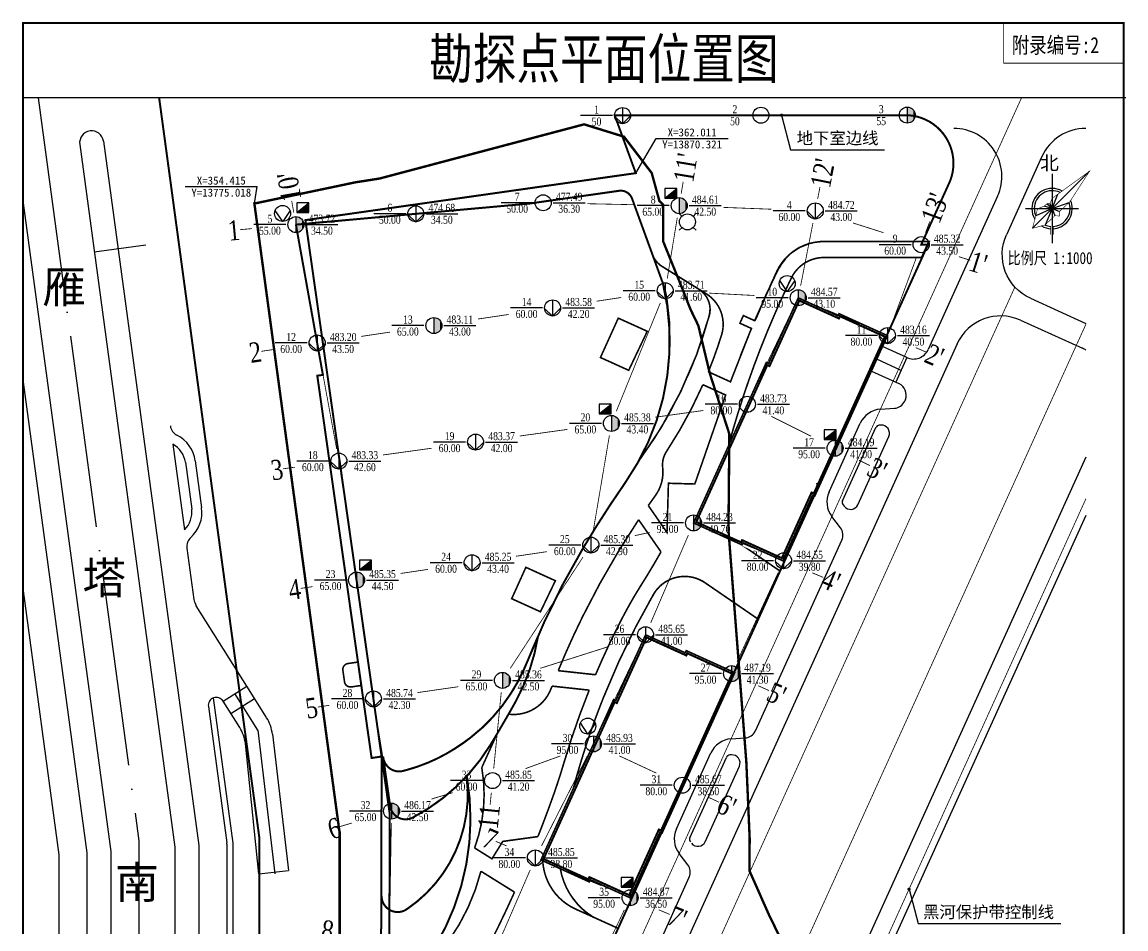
# Model space of a CAD drawing. Extents: x 13717 to 13993, y 1 to 400.
# Drawn here: x 13717 to 13992.8, y 173.3 to 399.7 of the extents above; entities that cross this region are included whole.
import ezdxf
from ezdxf.enums import TextEntityAlignment as Align

# ---------------------------------------------------------------- set-up
doc = ezdxf.new("R2010")
doc.units = 0
doc.header["$LTSCALE"] = 2000
for name, pattern in [('ACAD_ISO04W100', [30, 24, -3, 0, -3]), ('BOUNDRY', [13.4, 10, -1, 0.2, -1, 0.2, -1]), ('DASHED', [0.75, 0.5, -0.25]), ('MP00200-1$0$$0$$0$PHANTOM', [2.5, 1.25, -0.25, 0.25, -0.25, 0.25, -0.25]), ('PMX', [13, 10, -1, 0, -1, 0, -1]), ('XX', [12, 10, -2])]:
    doc.linetypes.add(name, pattern=pattern)
doc.layers.get('0').update_dxf_attribs({"linetype": 'CONTINUOUS'})
for name, color, linetype in [('A-Anno-Note', 241, 'CONTINUOUS'), ('AP06200$0$2100GN_External Walls General', 40, 'CONTINUOUS'), ('AP06200$0$2100GN_External Walls General-RefEdit0', 40, 'CONTINUOUS'), ('AP06200$0$2330GN_Floor Slabs - Openings', 1, 'CONTINUOUS'), ('BLDG-BASE', 161, 'DASHED'), ('BLDG-FLOOR', 8, 'CONTINUOUS'), ('KTD', 7, 'CONTINUOUS'), ('LINE-GREEN', 3, 'CONTINUOUS'), ('LINE-RED', 1, 'BOUNDRY'), ('MP00200-1$0$$0$$0$REDLINE-红线', 1, 'MP00200-1$0$$0$$0$PHANTOM'), ('MP00200-1$0$9512GN_Road Edge Line', 9, 'CONTINUOUS'), ('SITE-ROAD-CENT', 4, 'CONTINUOUS'), ('勘探点', 7, 'CONTINUOUS'), ('未完成钻孔', 1, 'CONTINUOUS')]:
    doc.layers.add(name, color=color, linetype=linetype)
doc.styles.add('DZNUM', font='TIMES.TTF')
doc.styles.add('DZST', font='SimSun.ttf')
doc.styles.add('STYLE2', font='SIMHEI.TTF')

# ---------------------------------------------------------------- blocks, each defined once
blk = doc.blocks.new('12')
at = {"color": 0}
for p, q in [((14142.68, 319.92), (14152.06, 329.26)), ((14142.68, 319.92), (14152.06, 329.26)), ((14142.68, 328.59), (14142.68, 311.25)), ((14142.68, 328.59), (14142.68, 311.25)), ((14142.68, 319.92), (14144.17, 323.53)), ((14142.68, 319.92), (14144.17, 323.53)), ((14142.68, 319.92), (14140.75, 320.53)), ((14142.68, 319.92), (14140.75, 320.53)), ((14142.68, 319.92), (14141.36, 321.09)), ((14142.68, 319.92), (14141.36, 321.09)), ((14142.68, 319.92), (14142.18, 321.13)), ((14142.68, 319.92), (14142.18, 321.13)), ((14142.68, 319.92), (14146.94, 321.4)), ((14142.68, 319.92), (14146.94, 321.4)), ((14136.09, 319.92), (14149.27, 319.92)), ((14136.09, 319.92), (14149.27, 319.92)), ((14137.8, 315), (14142.68, 319.92)), ((14137.8, 315), (14142.68, 319.92)), ((14142.68, 319.92), (14138.6, 318.13)), ((14142.68, 319.92), (14138.6, 318.13)), ((14142.68, 319.92), (14140.93, 315.8)), ((14142.68, 319.92), (14140.93, 315.8)), ((14142.68, 319.92), (14143.38, 318.12)), ((14142.68, 319.92), (14144.53, 319.18)), ((14142.68, 319.92), (14143.38, 318.12)), ((14142.68, 319.92), (14144.53, 319.18))]:
    blk.add_line(p, q, dxfattribs=at)
at = {"color": 0, "const_width": 0.146}
for points in [[(14137.8, 315), (14140.93, 315.8), (14143.38, 318.12), (14144.53, 318.07), (14144.53, 319.19), (14147.06, 321.51), (14152.06, 329.26), (14144.17, 323.53), (14142.69, 322.46), (14142.18, 321.13), (14141.46, 321.13), (14140.81, 320.56), (14139.05, 319.86), (14138.63, 318.23), (14137.8, 315)], [(14137.8, 315), (14140.93, 315.8), (14143.38, 318.12), (14144.53, 318.07), (14144.53, 319.19), (14147.06, 321.51), (14152.06, 329.26), (14144.17, 323.53), (14142.69, 322.46), (14142.18, 321.13), (14141.46, 321.13), (14140.81, 320.56), (14139.05, 319.86), (14138.63, 318.23), (14137.8, 315)], [(14142.36, 315.44), (14142.36, 313.38)], [(14142.36, 315.44), (14142.36, 313.38)], [(14142.98, 315.44), (14142.98, 313.38)], [(14142.98, 315.44), (14142.98, 313.38)]]:
    blk.add_lwpolyline(points, dxfattribs=at)
at = {"color": 0}
for centre, radius, start, end in [((14142.7, 319.91), 5.05, 60.1178, 180), ((14142.7, 319.91), 5.05, 60.1178, 180), ((14142.72, 319.91), 4.48, 63.5844, 180), ((14142.72, 319.91), 4.48, 63.5844, 180), ((14142.72, 319.91), 4.48, 0, 19.45), ((14142.72, 319.91), 4.48, 0, 19.45), ((14142.7, 319.91), 5.05, 0, 23.5425), ((14142.7, 319.91), 5.05, 0, 23.5425), ((14142.7, 319.91), 5.05, 180, 211.3937), ((14142.7, 319.91), 5.05, 180, 211.3937), ((14142.72, 319.91), 4.48, 180, 203.4258), ((14142.72, 319.91), 4.48, 180, 203.4258), ((14142.7, 319.91), 5.05, 273.1915, 0), ((14142.7, 319.91), 5.05, 273.1915, 0), ((14142.72, 319.91), 4.48, 273.3555, 0), ((14142.72, 319.91), 4.48, 273.3555, 0), ((14142.7, 319.91), 5.05, 238.8576, 266.2157), ((14142.7, 319.91), 5.05, 238.8576, 266.2157), ((14142.72, 319.91), 4.48, 246.4503, 265.4922), ((14142.72, 319.91), 4.48, 246.4503, 265.4922)]:
    blk.add_arc(centre, radius, start, end, dxfattribs=at)
at = {"color": 0, "style": 'STYLE2'}
blk.add_text('    北', height=3.433, dxfattribs=at).set_placement((14130.36, 329.57))
blk = doc.blocks.new('tl_bgk')
for p, q in [((-0.02, 2), (-0.02, -2.05)), ((-0.02, -2.05), (-1.99, -0.17)), ((-0.02, -2.05), (2, -0.09))]:
    blk.add_line(p, q)
blk.add_circle((0, 0), 2)
blk = doc.blocks.new('tl_ztk')
blk.add_line((0, 1.96), (0, -2))
blk.add_circle((0, 0), 2)
for points in [[(0.44, 1.9), (0.44, -1.89), (0, 1.96), (0, -1.89)], [(0.86, 1.74), (0.86, -1.77), (0.44, 1.9), (0.44, -1.89)], [(1.56, 1.23), (1.56, -1.27), (0.86, 1.74), (0.86, -1.77)], [(1.9, 0.46), (1.9, -0.48), (1.56, 1.23), (1.56, -1.27)]]:
    blk.add_solid(points)
blk = doc.blocks.new('tl_tjk')
for p, q in [((-1.43, -1.16), (1.57, 1.22)), ((1.57, 1.22), (-1.43, 1.22)), ((-1.43, 1.22), (-1.43, -1.18)), ((1.57, -1.18), (1.57, 1.22)), ((-1.43, -1.18), (1.57, -1.18))]:
    blk.add_line(p, q)
for points in [[(1.57, -0.66), (1.21, -1.19), (1.57, 1.22), (-1.42, -1.19)], [(1.57, -1.02), (1.57, -1.19), (1.57, -0.66), (1.21, -1.19)]]:
    blk.add_solid(points)
blk = doc.blocks.new('tl_zbk')
blk.add_circle((0, 0), 2)
blk = doc.blocks.new('tl_bsk')
for p, q in [((0.03, -2.02), (-1.83, 0.77)), ((1.89, 0.77), (0.03, -2.02))]:
    blk.add_line(p, q)
blk.add_circle((0, 0), 2)
blk = doc.blocks.new('tl_syk')
for p, q in [((-1.35, 1.37), (-2.05, 2.08)), ((1.41, 1.37), (1.37, 1.41)), ((1.42, 1.37), (2.12, 2.07)), ((-1.37, -1.41), (-2.07, -2.11)), ((1.42, -1.4), (2.13, -2.1))]:
    blk.add_line(p, q)
blk.add_circle((0, 0), 2)

msp = doc.modelspace()

# ---------------------------------------------------------------- linework, layer by layer
for p, q in [((13906.73, 376.48), (13908.97, 367.87)), ((13908.97, 367.87), (13932.48, 367.87)), ((13938.6, 183.2), (13940.84, 174.59)), ((13940.84, 174.59), (13976.49, 174.59))]:
    msp.add_line(p, q)
at = {"color": 1, "linetype": 'XX'}
for p, q in [((13870.32, 362.01), (13875.4, 370.69)), ((13875.4, 370.69), (13893.4, 370.69)), ((13757.75, 358.65), (13775.75, 358.65)), ((13775.02, 354.42), (13775.75, 358.65))]:
    msp.add_line(p, q, dxfattribs=at)
at = {"const_width": 0.4}
for points in [[(13906.68, 376.67, 1), (13906.78, 376.28, 1)], [(13938.55, 183.39, 1), (13938.65, 183, 1)]]:
    msp.add_lwpolyline(points, format="xyb", close=True, dxfattribs=at)
at = {"layer": 'A-Anno-Note', "color": 6, "const_width": 0.5}
for points in [[(13921.34, 326.26), (13932.55, 321.18), (13914.79, 282.02), (13914.24, 282.26), (13906.81, 265.87), (13896.89, 270.37), (13896.63, 269.83), (13885.43, 274.9), (13903.19, 314.07), (13903.74, 313.82), (13911.17, 330.21), (13921.1, 325.71)], [(13883.19, 242.1), (13894.39, 237.02), (13876.64, 197.86), (13876.09, 198.11), (13868.66, 181.72), (13858.74, 186.21), (13858.48, 185.67), (13847.28, 190.75), (13865.04, 229.91), (13865.58, 229.66), (13873.02, 246.06), (13882.94, 241.56)]]:
    msp.add_lwpolyline(points, close=True, dxfattribs=at)
at = {"layer": 'A-Anno-Note', "const_width": 0.05}
msp.add_lwpolyline([(13851.34, 188.36, 0.189138), (13859.68, 176.24), (13865.89, 173.42), (13876.7, 197.28), (13876.34, 197.45), (13868.91, 181.05), (13858.97, 185.56), (13858.72, 185.01)], format="xyb", close=True, dxfattribs=at)
at = {"layer": 'A-Anno-Note'}
for p in [(13902.2, 312.13), (13924.29, 302.96), (13893.49, 293.39), (13915.55, 284.42)]:
    msp.add_point(p, dxfattribs=at)
at = {"layer": 'AP06200$0$2100GN_External Walls General'}
for p, q in [((13843.62, 354.4), (13785.4, 349.15)), ((13941.72, 340.94), (13942.68, 343.04)), ((13802.17, 231.01), (13799.53, 249.62)), ((13804.31, 215.96), (13802.17, 231.01))]:
    msp.add_line(p, q, dxfattribs=at)
at = {"layer": 'AP06200$0$2100GN_External Walls General', "flags": 128}
msp.add_lwpolyline([(13888.69, 326.41, 0.330363), (13886.04, 333.05), (13876.95, 338.67, -0.167996), (13874.47, 341.71, 13.270795)], format="xyb", dxfattribs=at)
at = {"layer": 'AP06200$0$2100GN_External Walls General'}
for centre, radius, start, end in [((13815.2, 320.74), 63.67, 325.4812, 9.0634), ((13781.78, 355.81), 110.87, 323.3808, 344.6235), ((13882.52, 252.3), 9, 55.6118, 138.0664), ((13796.51, 254.19), 50, 331.0898, 350.9187), ((13604.29, 360.34), 269.58, 328.4237, 331.0898), ((13791.23, 245.47), 50.16, 297.8391, 328.4004), ((13868.79, 191.26), 17.58, 189.701, 238.7582)]:
    msp.add_arc(centre, radius, start, end, dxfattribs=at)
at = {"layer": 'AP06200$0$2100GN_External Walls General', "extrusion": (0, 0, -1)}
msp.add_arc((-13800.81, 256.96), 45.67, 201.1688, 240.9081, dxfattribs=at)
at = {"layer": 'AP06200$0$2100GN_External Walls General-RefEdit0'}
for start, end in [(150.0473, 158.1062), (159.7982, 162.1919)]:
    msp.add_arc((14048.57, 156.62), 200.64, start, end, dxfattribs=at)
at = {"layer": 'AP06200$0$2330GN_Floor Slabs - Openings'}
for points in [[(13941.83, 340.94), (13943.65, 344.94), (13917.31, 344.94, 0.287376), (13905.61, 337.61, 0.010349), (13900.02, 325.17, 0.010349)], [(13941.74, 340.98), (13943.49, 344.84), (13917.31, 344.84, 0.287367), (13905.7, 337.57, 0.010349), (13900.11, 325.13, 0.010349)], [(13896.33, 324.53), (13899.21, 323.23, 0.010864), (13893.98, 309.9), (13888.46, 312.4)]]:
    msp.add_lwpolyline(points, format="xyb", dxfattribs=at)
msp.add_arc((13781.24, 200.51), 52, 350.409, 350.4542, dxfattribs=at)
at = {"layer": 'BLDG-BASE', "ltscale": 0.003, "const_width": 0.5}
msp.add_lwpolyline([(13787.77, 350.28), (13808.84, 202.02), (13808.52, 91.25), (13828.66, 91.25), (13943.32, 344.14), (13941.64, 344.14), (13948.81, 359.94, 0.519627), (13938.15, 376.48), (13897.43, 376.48), (13865.05, 376.48), (13870.32, 362.01)], format="xyb", close=True, dxfattribs=at)
at = {"layer": 'BLDG-FLOOR', "color": 6, "const_width": 0.5}
for points in [[(13785.4, 349.15), (13843.62, 354.4), (13866.15, 357.6, -0.354426), (13869.39, 355.66), (13877.11, 334.47, -0.21393), (13867.7, 284.73, 0.018447), (13856.98, 268.07, 0.038649), (13843.4, 240.47, -0.046416), (13839.1, 232.07, -0.087485), (13829.05, 221.07, -0.03442), (13823.02, 217.05, -0.047131), (13816.07, 213.91, -0.016915), (13812.18, 212.73, -0.147334), (13809.96, 212.79, -0.303687), (13807.19, 216.38), (13804.31, 215.96), (13790.74, 311.43), (13792.14, 311.63), (13785.4, 349.15)], [(13813.06, 178.17, 0.28507), (13828.03, 211.37)], [(13806.82, 181.5, 0.376944), (13810.3, 177.52)], [(13810.3, 177.52, 0.182906), (13813.06, 178.17)]]:
    msp.add_lwpolyline(points, format="xyb", dxfattribs=at)
at = {"layer": 'BLDG-FLOOR', "const_width": 0.4}
for points in [[(13941.83, 340.94), (13943.65, 344.94), (13917.31, 344.94, 0.287376), (13905.61, 337.61), (13900.02, 325.17), (13897.2, 326.44), (13896.34, 324.53), (13899.21, 323.23), (13893.98, 309.9), (13888.46, 312.4, 0.021178), (13891.75, 321.58, 0.342248), (13887.89, 331.91), (13886.31, 332.89)], [(13887.09, 309.18), (13892.78, 306.6), (13885.07, 284.38), (13878.48, 284.57), (13878.12, 272.27), (13873.45, 279, -0.003581), (13875.22, 281.49, 0.18727), (13877.04, 288.5, -0.176385), (13877.99, 292.49, 0.041331), (13887.09, 309.18, -0.041331)], [(13850.94, 237.77, -0.017269), (13857.01, 251.21, -0.032814), (13871.03, 275.46), (13876.62, 267.43, -0.012978), (13871.59, 259.02, 0.020475), (13867.33, 251.64, 0.004131), (13865.78, 248.64, 0.016016), (13860.27, 236.75), (13850.94, 237.77)], [(13813.66, 159.85, 0.163499), (13831.63, 187.68), (13840.02, 182.46, -0.011204), (13833.89, 169.64, -0.032759), (13828.16, 159.95, 0.022935), (13824.69, 154.33), (13821.67, 155.7), (13819.99, 151.97), (13822.8, 150.7)]]:
    msp.add_lwpolyline(points, format="xyb", dxfattribs=at)
at = {"layer": 'BLDG-FLOOR', "color": 6}
for points, const_width in [([(13888.69, 326.41, 0.330363), (13886.04, 333.05), (13876.95, 338.67, -0.151883), (13874.61, 341.36), (13874.6, 341.36), (13877.11, 334.47, -0.04787), (13878.07, 330.77, -0.067686), (13878.46, 313.62, -0.101561), (13870.94, 289.9, 0.092312)], 0.4), ([(13833.96, 219.18, 0.00302), (13835.65, 221.97), (13838.53, 226.9, 0.003313), (13840.28, 230.02, 0.086736), (13845.88, 246.3, 0.007148), (13843.4, 240.47, -0.051771), (13839.1, 232.07, -0.087485), (13829.05, 221.07, -0.039771), (13823.02, 217.05, -0.047131), (13816.07, 213.91, -0.022259), (13812.18, 212.73, -0.147334), (13809.96, 212.79, -0.2869), (13807.23, 216.04), (13808.94, 203.99, 0.228275), (13810.82, 201.18, 0.256797), (13814.58, 201.07, 0.134598)], 0.5)]:
    msp.add_lwpolyline(points, format="xyb", close=True, dxfattribs=dict(at, const_width=const_width))
at = {"layer": 'BLDG-FLOOR', "const_width": 0.4}
for points in [[(13941.43, 340.04), (13941.83, 340.94), (13917.31, 340.94, 0.136238), (13912.67, 339.65, 0.144935), (13909.22, 335.88, 0.009918), (13905.26, 327.32), (13903.33, 322.8, 0.015185), (13898.22, 309.31, 0.012075), (13894.74, 298.37, 0.004966), (13893.47, 293.83), (13902.94, 314.73), (13903.49, 314.48), (13910.92, 330.87), (13920.85, 326.37), (13921.1, 326.92), (13933.03, 321.51)], [(13900.89, 250.64), (13887.61, 259.73, 0.376148), (13875.83, 258.32, 0.052324), (13874.73, 256.8, 0.035178), (13862.4, 231.44, 0.007383), (13860.27, 225.91, 0.010445), (13857.54, 217.98, 0.012514), (13854.71, 208.35), (13864.79, 230.57), (13865.33, 230.33), (13872.77, 246.72), (13882.69, 242.22), (13882.94, 242.77), (13894.87, 237.36)], [(13800.91, 239.91), (13798.41, 239.55, 0.414214), (13797.13, 237.86), (13797.54, 234.99, 0.414214), (13799.24, 233.71), (13801.74, 234.07)], [(13838.53, 226.9, 0.345828), (13849.14, 233.24, -0.00085), (13849.4, 233.91), (13858.68, 232.9, 0.023956), (13852.25, 214.38, -0.013591), (13849.8, 206.83, -0.008842), (13845.87, 196.33), (13837.09, 195.13), (13834.39, 190.79), (13830.05, 193.49, 0.132697), (13831.84, 213.57), (13835.65, 221.97)], [(13851.47, 188.3, 0.217383), (13859.68, 176.24), (13865.89, 173.42), (13876.7, 197.28), (13876.34, 197.45), (13868.91, 181.05), (13858.98, 185.55), (13858.72, 185.01)], [(13851.47, 188.3), (13847.07, 190.3, 0.281074), (13855.27, 178.23), (13859.68, 176.24, -0.217383)]]:
    msp.add_lwpolyline(points, format="xyb", close=True, dxfattribs=at)
for points in [[(13921.1, 326.92), (13933.21, 321.43), (13915.04, 281.35), (13914.49, 281.6), (13907.06, 265.21), (13897.13, 269.71), (13896.87, 269.17), (13884.77, 274.65), (13902.94, 314.73), (13903.49, 314.48), (13910.92, 330.87), (13920.85, 326.37)], [(13873.19, 322.52), (13865.95, 325.8), (13861.49, 315.97), (13868.55, 312.77)], [(13896.76, 269.22), (13906.34, 262.66), (13914.86, 281.44), (13914.49, 281.6), (13907.06, 265.21), (13897.13, 269.71), (13896.87, 269.17)], [(13850.23, 260.23), (13842.86, 263.57), (13839.31, 255.74), (13846.5, 252.48)], [(13882.94, 242.77), (13895.05, 237.27), (13876.89, 197.2), (13876.34, 197.45), (13868.91, 181.05), (13858.98, 185.55), (13858.72, 185.01), (13846.62, 190.5), (13864.79, 230.57), (13865.33, 230.33), (13872.77, 246.72), (13882.69, 242.22)]]:
    msp.add_lwpolyline(points, close=True, dxfattribs=at)
at = {"layer": 'BLDG-FLOOR', "color": 6, "const_width": 0.5}
msp.add_lwpolyline([(13806.82, 216.34), (13806.67, 162.52)], dxfattribs=at)
at = {"layer": 'BLDG-FLOOR', "color": 6, "extrusion": (0, 0, -1), "const_width": 0.5}
msp.add_lwpolyline([(-13828.09, 211.43, 0.227862), (-13813.6, 159.93)], format="xyb", dxfattribs=at)
at = {"layer": 'KTD'}
for p, q in [((13844.68, 354.61), (13836.68, 354.61)), ((13849.68, 354.61), (13857.68, 354.61)), ((13878.68, 353.89), (13870.68, 353.89)), ((13883.68, 353.89), (13891.68, 353.89)), ((13812.86, 351.86), (13804.86, 351.86)), ((13817.86, 351.86), (13825.86, 351.86)), ((13912.68, 352.57), (13904.68, 352.57)), ((13917.68, 352.57), (13925.68, 352.57)), ((13782.9, 349.15), (13774.9, 349.15)), ((13787.9, 349.15), (13795.9, 349.15)), ((13939.13, 344.15), (13931.13, 344.15)), ((13944.13, 344.15), (13952.13, 344.15)), ((13875.18, 332.63), (13867.18, 332.63)), ((13880.18, 332.63), (13888.18, 332.63)), ((13847.04, 328.35), (13839.04, 328.35)), ((13852.04, 328.35), (13860.04, 328.35)), ((13908.42, 330.88), (13900.42, 330.88)), ((13913.42, 330.88), (13921.42, 330.88)), ((13817.37, 323.95), (13809.37, 323.95)), ((13822.37, 323.95), (13830.37, 323.95)), ((13930.7, 321.43), (13922.7, 321.43)), ((13935.7, 321.43), (13943.7, 321.43)), ((13788.21, 319.6), (13780.21, 319.6)), ((13793.21, 319.6), (13801.21, 319.6)), ((13895.7, 304.28), (13887.7, 304.28)), ((13900.7, 304.28), (13908.7, 304.28)), ((13861.73, 299.52), (13853.73, 299.52)), ((13866.73, 299.52), (13874.73, 299.52)), ((13827.79, 294.84), (13819.79, 294.84)), ((13832.79, 294.84), (13840.79, 294.84)), ((13917.62, 293.32), (13909.62, 293.32)), ((13922.62, 293.32), (13930.62, 293.32)), ((13793.63, 290.1), (13785.63, 290.1)), ((13798.63, 290.1), (13806.63, 290.1)), ((13882.25, 274.65), (13874.25, 274.65)), ((13887.25, 274.65), (13895.25, 274.65)), ((13856.59, 269.12), (13848.59, 269.12)), ((13861.59, 269.12), (13869.59, 269.12)), ((13904.76, 265.21), (13896.76, 265.21)), ((13909.76, 265.21), (13917.76, 265.21)), ((13826.91, 264.7), (13818.91, 264.7)), ((13831.91, 264.7), (13839.91, 264.7)), ((13798.05, 260.4), (13790.05, 260.4)), ((13803.05, 260.4), (13811.05, 260.4)), ((13870.27, 246.72), (13862.27, 246.72)), ((13875.27, 246.72), (13883.27, 246.72)), ((13834.51, 235.35), (13826.51, 235.35)), ((13839.51, 235.35), (13847.51, 235.35)), ((13891.75, 237.02), (13883.75, 237.02)), ((13896.75, 237.02), (13904.75, 237.02)), ((13802.28, 230.7), (13794.28, 230.7)), ((13807.28, 230.7), (13815.28, 230.7)), ((13857.25, 219.48), (13849.25, 219.48)), ((13862.25, 219.48), (13870.25, 219.48)), ((13832.03, 210.3), (13824.03, 210.3)), ((13837.03, 210.3), (13845.03, 210.3)), ((13879.45, 209.17), (13871.45, 209.17)), ((13884.45, 209.17), (13892.45, 209.17)), ((13806.79, 202.7), (13798.79, 202.7)), ((13811.79, 202.7), (13819.79, 202.7)), ((13842.73, 190.99), (13834.73, 190.99)), ((13847.73, 190.99), (13855.73, 190.99)), ((13866.41, 181.05), (13858.41, 181.05)), ((13871.41, 181.05), (13879.41, 181.05))]:
    msp.add_line(p, q, dxfattribs=at)
at = {"layer": 'KTD', "const_width": 0.2}
msp.add_lwpolyline([(13962.26, 399.48), (13962.26, 389.48), (13992.26, 389.48)], dxfattribs=at)
at = {"layer": 'KTD', "linetype": 'PMX', "ltscale": 0.025, "const_width": 0.2}
for points in [[(13881.67, 356.89), (13882.16, 359.85)], [(13915.77, 355.57), (13916.34, 358.52)], [(13784.87, 352.15), (13784.34, 355.1)], [(13826.36, 352.81), (13836.18, 353.66)], [(13858.18, 354.38), (13870.18, 354.12)], [(13892.18, 353.46), (13904.18, 353)], [(13796.4, 350.14), (13804.36, 350.86)], [(13878.18, 335.63), (13880.69, 350.89)], [(13774.4, 348.16), (13771.42, 347.89)], [(13911.51, 333.87), (13914.59, 349.57)], [(13924.6, 349.57), (13932.21, 347.15)], [(13942.74, 347.15), (13943.79, 349.96)], [(13790.17, 322.6), (13785.94, 346.15)], [(13934.31, 324.43), (13940.52, 341.15)], [(13951.05, 341.15), (13953.91, 340.24)], [(13860.54, 330.03), (13866.68, 330.96)], [(13888.68, 332.05), (13899.92, 331.46)], [(13865.45, 302.52), (13876.46, 329.63)], [(13830.87, 325.58), (13838.54, 326.72)], [(13899.63, 307.28), (13909.49, 327.87)], [(13918, 327.87), (13926.12, 324.43)], [(13801.71, 321.24), (13808.87, 322.31)], [(13779.71, 317.96), (13776.74, 317.51)], [(13921.52, 296.32), (13931.8, 318.43)], [(13940.28, 318.43), (13943.04, 317.26)], [(13795.58, 293.1), (13791.26, 316.6)], [(13875.23, 301.07), (13887.2, 302.74)], [(13886.11, 277.65), (13896.83, 301.28)], [(13904.2, 301.28), (13914.12, 296.32)], [(13841.29, 296.36), (13853.23, 298.01)], [(13859.6, 272.12), (13863.73, 296.52)], [(13807.13, 291.63), (13819.29, 293.31)], [(13908.63, 268.21), (13918.75, 290.32)], [(13926.13, 290.32), (13928.81, 288.98)], [(13785.13, 288.58), (13782.16, 288.17)], [(13800.1, 263.4), (13796.57, 287.1)], [(13870.09, 271.49), (13873.75, 272.28)], [(13874.06, 249.72), (13883.47, 271.65)], [(13891.9, 271.65), (13900.11, 268.21)], [(13840.41, 266.34), (13848.09, 267.48)], [(13838.97, 238.35), (13857.13, 266.12)], [(13811.55, 262.04), (13818.41, 263.06)], [(13895.63, 240.02), (13905.88, 262.21)], [(13914.41, 262.21), (13917.18, 261.05)], [(13789.55, 258.75), (13786.58, 258.31)], [(13804.35, 233.7), (13800.98, 257.4)], [(13846.45, 238.35), (13863.33, 243.72)], [(13861.19, 222.48), (13871.34, 243.72)], [(13879.41, 243.72), (13887.61, 240.02)], [(13815.78, 232.29), (13826.01, 233.77)], [(13834.82, 213.3), (13836.71, 232.35)], [(13883.28, 212.17), (13892.93, 234.02)], [(13900.89, 234.02), (13903.63, 232.78)], [(13793.78, 229.11), (13790.81, 228.68)], [(13808.81, 205.7), (13805.26, 227.7)], [(13842.77, 213.3), (13851.51, 216.48)], [(13846.76, 193.99), (13858.22, 216.48)], [(13866.22, 216.48), (13875.49, 212.17)], [(13819.26, 205.7), (13824.56, 207.3)], [(13834.23, 207.3), (13833.93, 204.31)], [(13870.3, 184.05), (13880.56, 206.17)], [(13888.42, 206.17), (13891.14, 204.91)], [(13799.32, 199.7), (13796.45, 198.84)], [(13808.8, 173.64), (13809.24, 199.7)], [(13838.08, 193.99), (13835.31, 195.15)], [(13836.06, 169.85), (13843.93, 187.99)], [(13852.38, 187.99), (13861.76, 184.05)], [(13859.18, 160.7), (13867.48, 178.05)], [(13876.06, 178.05), (13878.83, 176.89)]]:
    msp.add_lwpolyline(points, dxfattribs=at)
at = {"layer": 'LINE-GREEN', "const_width": 0.2}
for points in [[(13799.27, 11.48), (13966.71, 380.83)], [(13819.03, 11.48), (13965.05, 333.57)], [(13847.44, 25.7), (13982.79, 324.27)], [(13860.76, 11.48), (13982.79, 280.68)]]:
    msp.add_lwpolyline(points, dxfattribs=at)
at = {"layer": 'LINE-RED', "ltscale": 0.0008, "const_width": 0.6}
msp.add_lwpolyline([(13907.53, 168.74), (13903.61, 176.78), (13898.71, 187.82), (13898.78, 195.82), (13897.95, 214.83), (13896.64, 231.84), (13893.48, 272.87), (13893.7, 296.87), (13888.84, 311.91), (13885.95, 323.94), (13883.99, 328), (13882.03, 332.97), (13877.14, 345.02), (13877.13, 354.17), (13876.23, 355.03), (13874.3, 362.04), (13867.38, 371.11), (13857.41, 374.2), (13806.28, 360.66), (13800.27, 359.72), (13775.02, 354.42), (13779.75, 319.53), (13796.33, 197.17), (13796.33, 33.03)], dxfattribs=at)
at = {"layer": 'MP00200-1$0$$0$$0$REDLINE-红线', "color": 10, "linetype": 'Continuous', "ltscale": 3, "const_width": 0.5}
msp.add_lwpolyline([(13751.22, 380.83), (13776.29, 195.82), (13776.29, 32.32), (13788.64, 21.73), (13982.79, 51.82)], dxfattribs=at)
at = {"layer": 'MP00200-1$0$9512GN_Road Edge Line'}
for p, q in [((13982.79, 373.19), (13982.73, 373.19)), ((13971.8, 366.14), (13962.96, 346.64)), ((13960.72, 356.23), (13943.36, 317.94)), ((13735.02, 342.33), (13747.9, 344.07)), ((13968.94, 330.76), (13982.79, 324.48)), ((13966.46, 325.29), (13981.95, 318.27)), ((13950.59, 319.36), (13883.21, 170.73)), ((13931.97, 318.71), (13929.2, 312.6)), ((13938.07, 315.94), (13931.97, 318.71)), ((13936.62, 312.76), (13930.53, 315.52)), ((13938.07, 315.94), (13935.3, 309.83)), ((13929.2, 312.6), (13936.08, 309.48)), ((13937.7, 305.45), (13937.5, 305)), ((13931.47, 303.07), (13934.99, 303.3)), ((13918.62, 282.39), (13926.4, 299.56)), ((13922.01, 280.2), (13930.29, 298.46)), ((13931.58, 299.07), (13931.14, 299.04)), ((13925.81, 279.22), (13933.53, 296.25)), ((13754.65, 294.29), (13757.54, 272.96)), ((13757.78, 289.8), (13759.36, 278.13)), ((13760.26, 290.13), (13761.84, 278.46)), ((13982.79, 291.07), (13920.56, 153.79)), ((13922.13, 279.18), (13922.4, 278.82)), ((13921.46, 273.47), (13919.32, 276.27)), ((13982.79, 276.54), (13926.02, 151.32)), ((13900.2, 222.73), (13921.79, 270.35)), ((13758.16, 268.39), (13759.89, 255.58)), ((13773.12, 233.89), (13760.47, 253.99)), ((13767.19, 230.16), (13773.12, 233.89)), ((13775.88, 222.93), (13770.16, 232.03)), ((13778.06, 226.03), (13773.12, 233.89)), ((13764.74, 230.95), (13769.66, 194.71)), ((13771.35, 223.56), (13767.19, 230.16)), ((13769.11, 227.11), (13775.04, 230.84)), ((13763.52, 228.83), (13768.13, 194.81)), ((13775.88, 222.93), (13780.13, 187.07)), ((13779.53, 221.88), (13783.56, 187.89)), ((13894.15, 220.74), (13897.66, 220.97)), ((13776.15, 187.01), (13772.79, 219.58)), ((13880.46, 198.24), (13889.07, 217.23)), ((13883.86, 196.04), (13892.96, 216.12)), ((13894.25, 216.74), (13893.81, 216.71)), ((13887.65, 195.06), (13896.2, 213.92)), ((13768.16, 194.41), (13768.16, 180.99)), ((13769.66, 194.71), (13769.66, 180.99)), ((13883.31, 189.32), (13881.17, 192.11)), ((13776.15, 187.01), (13783.56, 187.89)), ((13883.66, 186.25), (13846.32, 103.89)), ((13768.17, 180.99), (13768.17, 171.95)), ((13769.67, 180.99), (13769.67, 171.95)), ((13769.67, 180.99), (13769.67, 177.8)), ((13885.31, 175.36), (13885.3, 175.34))]:
    msp.add_line(p, q, dxfattribs=at)
at = {"layer": 'MP00200-1$0$9512GN_Road Edge Line', "flags": 128}
for points in [[(13737.33, 369.98), (13761.16, 194.14), (13761.16, 55.39)], [(13737.33, 369.98), (13761.16, 194.14), (13761.16, 55.39)], [(13731.38, 369.18), (13755.16, 193.73), (13755.16, 55.39)], [(13731.38, 369.18), (13755.16, 193.73), (13755.16, 55.39)], [(13717.22, 354.49), (13739.16, 192.65), (13739.16, 55.39)], [(13717.22, 354.49), (13739.16, 192.65), (13739.16, 55.39)], [(13717.22, 309.81), (13733.16, 192.25), (13733.16, 55.39)], [(13717.22, 309.81), (13733.16, 192.25), (13733.16, 55.39)], [(13717.22, 257.68), (13726.16, 191.78), (13726.16, 31.36)]]:
    msp.add_lwpolyline(points, dxfattribs=at)
at = {"layer": 'MP00200-1$0$9512GN_Road Edge Line'}
for centre, radius, start, end in [((13734.35, 369.58), 3, 7.7174, 187.7174), ((13734.35, 369.58), 3, 7.7174, 187.7174), ((13949.79, 361.19), 12, 335.6122, 90), ((13949.79, 361.19), 12, 335.6122, 90), ((13982.73, 361.19), 12, 90, 155.6122), ((13961.5, 314.36), 12, 65.6124, 155.6122), ((13939.72, 319.59), 4, 245.6118, 335.6122), ((13976.99, 307.34), 12, 61.0926, 65.6124), ((13934.63, 306.56), 3.26, 340.2112, 63.7085), ((13934.79, 306.3), 3, 273.7561, 335.6122), ((13931.87, 297.09), 6, 93.7561, 155.6116), ((13757, 299.27), 3, 187.7174, 243.3), ((13931.2, 298.05), 1, 93.7561, 155.6116), ((13931.71, 297.08), 2, 335.6122, 93.7561), ((13751.83, 288.99), 8.5, 7.7174, 63.3), ((13751.83, 288.99), 6, 7.7174, 62.0321), ((13924.08, 279.92), 6, 155.6116, 217.4672), ((13922.92, 279.78), 1, 155.6128, 217.4683), ((13923.99, 280.04), 2, 217.4672, 335.6122), ((13753.41, 277.32), 6, 313.4027, 7.7174), ((13753.41, 277.32), 8.5, 312.1348, 7.7174), ((13919.08, 271.65), 3, 334.3969, 37.4672), ((13761.13, 268.79), 3, 132.1348, 187.7174), ((13763.86, 256.12), 4, 187.7174, 212.1766), ((13765.5, 229.1), 2, 32.1766, 187.7174), ((13762.88, 218.24), 10, 7.7174, 32.1766), ((13769.6, 220.7), 10, 6.7653, 32.1766), ((13894.54, 214.75), 6, 93.7561, 155.6116), ((13897.46, 223.96), 3, 273.7561, 335.6122), ((13893.88, 215.71), 1, 93.7561, 155.6116), ((13894.38, 214.74), 2, 335.6122, 93.7561), ((13885.93, 195.76), 6, 155.6116, 217.4672), ((13884.77, 195.63), 1, 155.6128, 217.4683), ((13765.16, 194.41), 3, 0, 7.7174), ((13885.83, 195.89), 2, 217.4672, 335.6122), ((13880.93, 187.49), 3, 335.6122, 37.4672)]:
    msp.add_arc(centre, radius, start, end, dxfattribs=at)
at = {"layer": 'MP00200-1$0$9512GN_Road Edge Line', "extrusion": (0, 0, -1)}
msp.add_arc((-13973.89, 341.69), 12, 294.3876, 24.3878, dxfattribs=at)
at = {"layer": 'SITE-ROAD-CENT', "color": 1, "linetype": 'ACAD_ISO04W100', "ltscale": 0.001, "flags": 128}
msp.add_lwpolyline([(13720.98, 380.83), (13746.12, 195.31), (13746.31, 11.48)], dxfattribs=at)
at = {"layer": '勘探点', "linetype": 'XX', "const_width": 0.5}
msp.add_lwpolyline([(13717.22, 399.48), (13992.26, 399.48), (13992.26, 1.48), (13717.22, 1.48)], close=True, dxfattribs=at)
at = {"layer": '勘探点', "linetype": 'XX'}
msp.add_lwpolyline([(13992.79, 380.83), (13717.22, 380.83)], dxfattribs=at)
at = {"layer": '未完成钻孔'}
for p, q in [((13864.52, 376.39), (13856.52, 376.39)), ((13899.09, 376.48), (13891.09, 376.48)), ((13935.65, 376.5), (13927.65, 376.5))]:
    msp.add_line(p, q, dxfattribs=at)

# ---------------------------------------------------------------- block references
at = {"layer": 'KTD'}
for name, p in [('tl_zbk', (13847.18, 354.61)), ('tl_tjk', (13879, 356.96)), ('tl_ztk', (13881.18, 353.89)), ('tl_tjk', (13787.07, 353.35)), ('tl_bgk', (13815.36, 351.86)), ('tl_bgk', (13915.18, 352.57)), ('tl_ztk', (13785.4, 349.15)), ('tl_zbk', (13941.63, 344.15)), ('tl_bgk', (13877.68, 332.63)), ('tl_ztk', (13910.92, 330.88)), ('tl_bgk', (13849.54, 328.35)), ('tl_ztk', (13819.87, 323.95)), ('tl_bgk', (13933.2, 321.43)), ('tl_bgk', (13790.71, 319.6)), ('tl_zbk', (13898.2, 304.28)), ('tl_tjk', (13862.64, 303.06)), ('tl_ztk', (13864.23, 299.52)), ('tl_tjk', (13918.86, 296.71)), ('tl_bgk', (13830.29, 294.84)), ('tl_ztk', (13920.12, 293.32)), ('tl_bgk', (13796.13, 290.1)), ('tl_ztk', (13884.75, 274.65)), ('tl_bgk', (13859.09, 269.12)), ('tl_tjk', (13802.72, 264.13)), ('tl_bgk', (13829.41, 264.7)), ('tl_bgk', (13907.26, 265.21)), ('tl_ztk', (13800.55, 260.4)), ('tl_bgk', (13872.77, 246.72)), ('tl_ztk', (13837.01, 235.35)), ('tl_ztk', (13894.25, 237.02)), ('tl_bgk', (13804.78, 230.7)), ('tl_ztk', (13859.75, 219.48)), ('tl_zbk', (13834.53, 210.3)), ('tl_zbk', (13881.95, 209.17)), ('tl_ztk', (13809.29, 202.7)), ('tl_bgk', (13845.23, 190.99)), ('tl_tjk', (13868.11, 184.89)), ('tl_ztk', (13868.91, 181.05))]:
    msp.add_blockref(name, p, dxfattribs=at)
at = {"layer": '勘探点', "linetype": 'XX'}
for name, p in [('12', (-168.35, 33.25)), ('tl_bsk', (13782.06, 351.94)), ('tl_syk', (13883.24, 349.84)), ('tl_bsk', (13908.15, 334.44)), ('tl_bsk', (13858.33, 223.93))]:
    msp.add_blockref(name, p, dxfattribs=at)
at = {"layer": '未完成钻孔', "color": 1}
for name, p in [('tl_bgk', (13867.02, 376.39)), ('tl_zbk', (13901.59, 376.48)), ('tl_ztk', (13938.15, 376.5))]:
    msp.add_blockref(name, p, dxfattribs=at)

# ---------------------------------------------------------------- texts
at = {"color": 1, "linetype": 'XX', "style": 'DZST'}
for s, p in [('X=362.011', (13884.4, 372.19)), ('Y=13870.321', (13884.4, 369.19)), ('X=354.415', (13766.75, 360.15)), ('Y=13775.018', (13766.75, 357.15))]:
    msp.add_text(s, height=2, dxfattribs=at).set_placement(p, align=Align.MIDDLE_CENTER)
at = {"color": 0, "linetype": 'XX', "style": 'DZST'}
for s, p in [('地下室边线', (13920.74, 370.84)), ('黑河保护带控制线', (13958.46, 177.56))]:
    msp.add_text(s, height=3, dxfattribs=at).set_placement(p, align=Align.MIDDLE)
at = {"linetype": 'XX', "style": 'DZST'}
for s, p in [('雁', (13727.47, 333.51)), ('塔', (13737.5, 261.1)), ('南', (13745.7, 185.04))]:
    msp.add_text(s, height=8, dxfattribs=at).set_placement(p, align=Align.MIDDLE)
at = {"layer": 'KTD', "width": 0.8}
for s, height, style, p in [('勘探点平面位置图', 10, 'DZST', (13862.35, 390.6)), ('7', 2, 'DZNUM', (13840.68, 356.11)), ('477.49', 2, 'DZNUM', (13853.68, 356.11)), ('8', 2, 'DZNUM', (13874.68, 355.39)), ('484.61', 2, 'DZNUM', (13887.68, 355.39)), ('6', 2, 'DZNUM', (13808.86, 353.36)), ('474.68', 2, 'DZNUM', (13821.86, 353.36)), ('50.00', 2, 'DZNUM', (13840.68, 353.11)), ('36.30', 2, 'DZNUM', (13853.68, 353.11)), ('65.00', 2, 'DZNUM', (13874.68, 352.39)), ('42.50', 2, 'DZNUM', (13887.68, 352.39)), ('4', 2, 'DZNUM', (13908.68, 354.07)), ('484.72', 2, 'DZNUM', (13921.68, 354.07)), ('5', 2, 'DZNUM', (13778.9, 350.65)), ('473.72', 2, 'DZNUM', (13791.9, 350.65)), ('50.00', 2, 'DZNUM', (13808.86, 350.36)), ('34.50', 2, 'DZNUM', (13821.86, 350.36)), ('60.00', 2, 'DZNUM', (13908.68, 351.07)), ('43.00', 2, 'DZNUM', (13921.68, 351.07)), ('55.00', 2, 'DZNUM', (13778.9, 347.65)), ('34.50', 2, 'DZNUM', (13791.9, 347.65)), ('9', 2, 'DZNUM', (13935.13, 345.65)), ('485.32', 2, 'DZNUM', (13948.13, 345.65)), ('60.00', 2, 'DZNUM', (13935.13, 342.65)), ('43.50', 2, 'DZNUM', (13948.13, 342.65)), ('比例尺 1:1000', 3, 'DZST', (13973.84, 340.81)), ('15', 2, 'DZNUM', (13871.18, 334.13)), ('483.71', 2, 'DZNUM', (13884.18, 334.13)), ('60.00', 2, 'DZNUM', (13871.18, 331.13)), ('41.60', 2, 'DZNUM', (13884.18, 331.13)), ('10', 2, 'DZNUM', (13904.42, 332.38)), ('484.57', 2, 'DZNUM', (13917.42, 332.38)), ('14', 2, 'DZNUM', (13843.04, 329.85)), ('483.58', 2, 'DZNUM', (13856.04, 329.85)), ('95.00', 2, 'DZNUM', (13904.42, 329.38)), ('43.10', 2, 'DZNUM', (13917.42, 329.38)), ('13', 2, 'DZNUM', (13813.37, 325.45)), ('483.11', 2, 'DZNUM', (13826.37, 325.45)), ('60.00', 2, 'DZNUM', (13843.04, 326.85)), ('42.20', 2, 'DZNUM', (13856.04, 326.85)), ('65.00', 2, 'DZNUM', (13813.37, 322.45)), ('43.00', 2, 'DZNUM', (13826.37, 322.45)), ('11', 2, 'DZNUM', (13926.7, 322.93)), ('483.16', 2, 'DZNUM', (13939.7, 322.93)), ('12', 2, 'DZNUM', (13784.21, 321.1)), ('483.20', 2, 'DZNUM', (13797.21, 321.1)), ('80.00', 2, 'DZNUM', (13926.7, 319.93)), ('40.50', 2, 'DZNUM', (13939.7, 319.93)), ('60.00', 2, 'DZNUM', (13784.21, 318.1)), ('43.50', 2, 'DZNUM', (13797.21, 318.1)), ('16', 2, 'DZNUM', (13891.7, 305.78)), ('483.73', 2, 'DZNUM', (13904.7, 305.78)), ('80.00', 2, 'DZNUM', (13891.7, 302.78)), ('41.40', 2, 'DZNUM', (13904.7, 302.78)), ('20', 2, 'DZNUM', (13857.73, 301.02)), ('485.38', 2, 'DZNUM', (13870.73, 301.02)), ('65.00', 2, 'DZNUM', (13857.73, 298.02)), ('43.40', 2, 'DZNUM', (13870.73, 298.02)), ('19', 2, 'DZNUM', (13823.79, 296.34)), ('483.37', 2, 'DZNUM', (13836.79, 296.34)), ('17', 2, 'DZNUM', (13913.62, 294.82)), ('484.19', 2, 'DZNUM', (13926.62, 294.82)), ('18', 2, 'DZNUM', (13789.63, 291.6)), ('483.33', 2, 'DZNUM', (13802.63, 291.6)), ('60.00', 2, 'DZNUM', (13823.79, 293.34)), ('42.00', 2, 'DZNUM', (13836.79, 293.34)), ('95.00', 2, 'DZNUM', (13913.62, 291.82)), ('41.00', 2, 'DZNUM', (13926.62, 291.82)), ('60.00', 2, 'DZNUM', (13789.63, 288.6)), ('42.60', 2, 'DZNUM', (13802.63, 288.6)), ('21', 2, 'DZNUM', (13878.25, 276.15)), ('484.23', 2, 'DZNUM', (13891.25, 276.15)), ('95.00', 2, 'DZNUM', (13878.25, 273.15)), ('40.70', 2, 'DZNUM', (13891.25, 273.15)), ('25', 2, 'DZNUM', (13852.59, 270.62)), ('485.30', 2, 'DZNUM', (13865.59, 270.62)), ('60.00', 2, 'DZNUM', (13852.59, 267.62)), ('42.90', 2, 'DZNUM', (13865.59, 267.62)), ('22', 2, 'DZNUM', (13900.76, 266.71)), ('484.55', 2, 'DZNUM', (13913.76, 266.71)), ('24', 2, 'DZNUM', (13822.91, 266.2)), ('485.25', 2, 'DZNUM', (13835.91, 266.2)), ('23', 2, 'DZNUM', (13794.05, 261.9)), ('485.35', 2, 'DZNUM', (13807.05, 261.9)), ('60.00', 2, 'DZNUM', (13822.91, 263.2)), ('43.40', 2, 'DZNUM', (13835.91, 263.2)), ('80.00', 2, 'DZNUM', (13900.76, 263.71)), ('39.80', 2, 'DZNUM', (13913.76, 263.71)), ('65.00', 2, 'DZNUM', (13794.05, 258.9)), ('44.50', 2, 'DZNUM', (13807.05, 258.9)), ('26', 2, 'DZNUM', (13866.27, 248.22)), ('485.65', 2, 'DZNUM', (13879.27, 248.22)), ('80.00', 2, 'DZNUM', (13866.27, 245.22)), ('41.00', 2, 'DZNUM', (13879.27, 245.22)), ('29', 2, 'DZNUM', (13830.51, 236.85)), ('485.36', 2, 'DZNUM', (13843.51, 236.85)), ('27', 2, 'DZNUM', (13887.75, 238.52)), ('487.19', 2, 'DZNUM', (13900.75, 238.52)), ('65.00', 2, 'DZNUM', (13830.51, 233.85)), ('42.50', 2, 'DZNUM', (13843.51, 233.85)), ('95.00', 2, 'DZNUM', (13887.75, 235.52)), ('41.30', 2, 'DZNUM', (13900.75, 235.52)), ('28', 2, 'DZNUM', (13798.28, 232.2)), ('485.74', 2, 'DZNUM', (13811.28, 232.2)), ('60.00', 2, 'DZNUM', (13798.28, 229.2)), ('42.30', 2, 'DZNUM', (13811.28, 229.2)), ('30', 2, 'DZNUM', (13853.25, 220.98)), ('485.93', 2, 'DZNUM', (13866.25, 220.98)), ('95.00', 2, 'DZNUM', (13853.25, 217.98)), ('41.00', 2, 'DZNUM', (13866.25, 217.98)), ('33', 2, 'DZNUM', (13828.03, 211.8)), ('485.85', 2, 'DZNUM', (13841.03, 211.8)), ('60.00', 2, 'DZNUM', (13828.03, 208.8)), ('41.20', 2, 'DZNUM', (13841.03, 208.8)), ('31', 2, 'DZNUM', (13875.45, 210.67)), ('485.67', 2, 'DZNUM', (13888.45, 210.67)), ('80.00', 2, 'DZNUM', (13875.45, 207.67)), ('38.50', 2, 'DZNUM', (13888.45, 207.67)), ('32', 2, 'DZNUM', (13802.79, 204.2)), ('486.17', 2, 'DZNUM', (13815.79, 204.2)), ('65.00', 2, 'DZNUM', (13802.79, 201.2)), ('42.50', 2, 'DZNUM', (13815.79, 201.2)), ('34', 2, 'DZNUM', (13838.73, 192.49)), ('485.85', 2, 'DZNUM', (13851.73, 192.49)), ('80.00', 2, 'DZNUM', (13838.73, 189.49)), ('38.80', 2, 'DZNUM', (13851.73, 189.49)), ('35', 2, 'DZNUM', (13862.41, 182.55)), ('484.87', 2, 'DZNUM', (13875.41, 182.55)), ('95.00', 2, 'DZNUM', (13862.41, 179.55)), ('36.50', 2, 'DZNUM', (13875.41, 179.55))]:
    msp.add_text(s, height=height, dxfattribs=dict(at, style=style)).set_placement(p, align=Align.MIDDLE_CENTER)
at = {"layer": 'KTD', "style": 'DZST', "width": 0.8}
msp.add_text('附录编号:2', height=4, dxfattribs=at).set_placement((13964.26, 391.98))
at = {"layer": 'KTD', "style": 'DZNUM', "width": 0.8}
for s, rotation, p in [("11'", 80.6607, (13882.16, 359.85)), ("12'", 78.9033, (13916.34, 358.52)), ("10'", 100.1782, (13784.34, 355.1)), ("13'", 69.6379, (13943.79, 349.96)), ("1'", 342.3347, (13953.91, 340.24)), ("2'", 337.0269, (13943.04, 317.26)), ("3'", 333.442, (13928.81, 288.98)), ("4'", 337.2398, (13917.18, 261.05)), ("5'", 335.6932, (13903.63, 232.78)), ("6'", 335.1104, (13891.14, 204.91)), ("7'", 337.2371, (13878.83, 176.89))]:
    msp.add_text(s, height=5, rotation=rotation, dxfattribs=at).set_placement(p, align=Align.MIDDLE_LEFT)
for s, rotation, p in [('1', 5.1584, (13771.42, 347.89)), ('2', 8.4871, (13776.74, 317.51)), ('3', 7.8899, (13782.16, 288.17)), ('4', 8.4885, (13786.58, 258.31)), ('5', 8.2195, (13790.81, 228.68)), ('11', 84.3468, (13833.93, 204.31)), ('6', 16.7486, (13796.45, 198.84)), ('7', 337.2371, (13835.31, 195.15)), ('8', 351.7169, (13794.79, 172.67))]:
    msp.add_text(s, height=5, rotation=rotation, dxfattribs=at).set_placement(p, align=Align.MIDDLE_RIGHT)
at = {"layer": '未完成钻孔', "style": 'DZNUM', "width": 0.8}
for s, p in [('1', (13860.52, 377.89)), ('2', (13895.09, 377.98)), ('3', (13931.65, 378)), ('50', (13860.52, 374.89)), ('50', (13895.09, 374.98)), ('55', (13931.65, 375))]:
    msp.add_text(s, height=2, dxfattribs=at).set_placement(p, align=Align.MIDDLE_CENTER)

doc.saveas('drawing.dxf')
